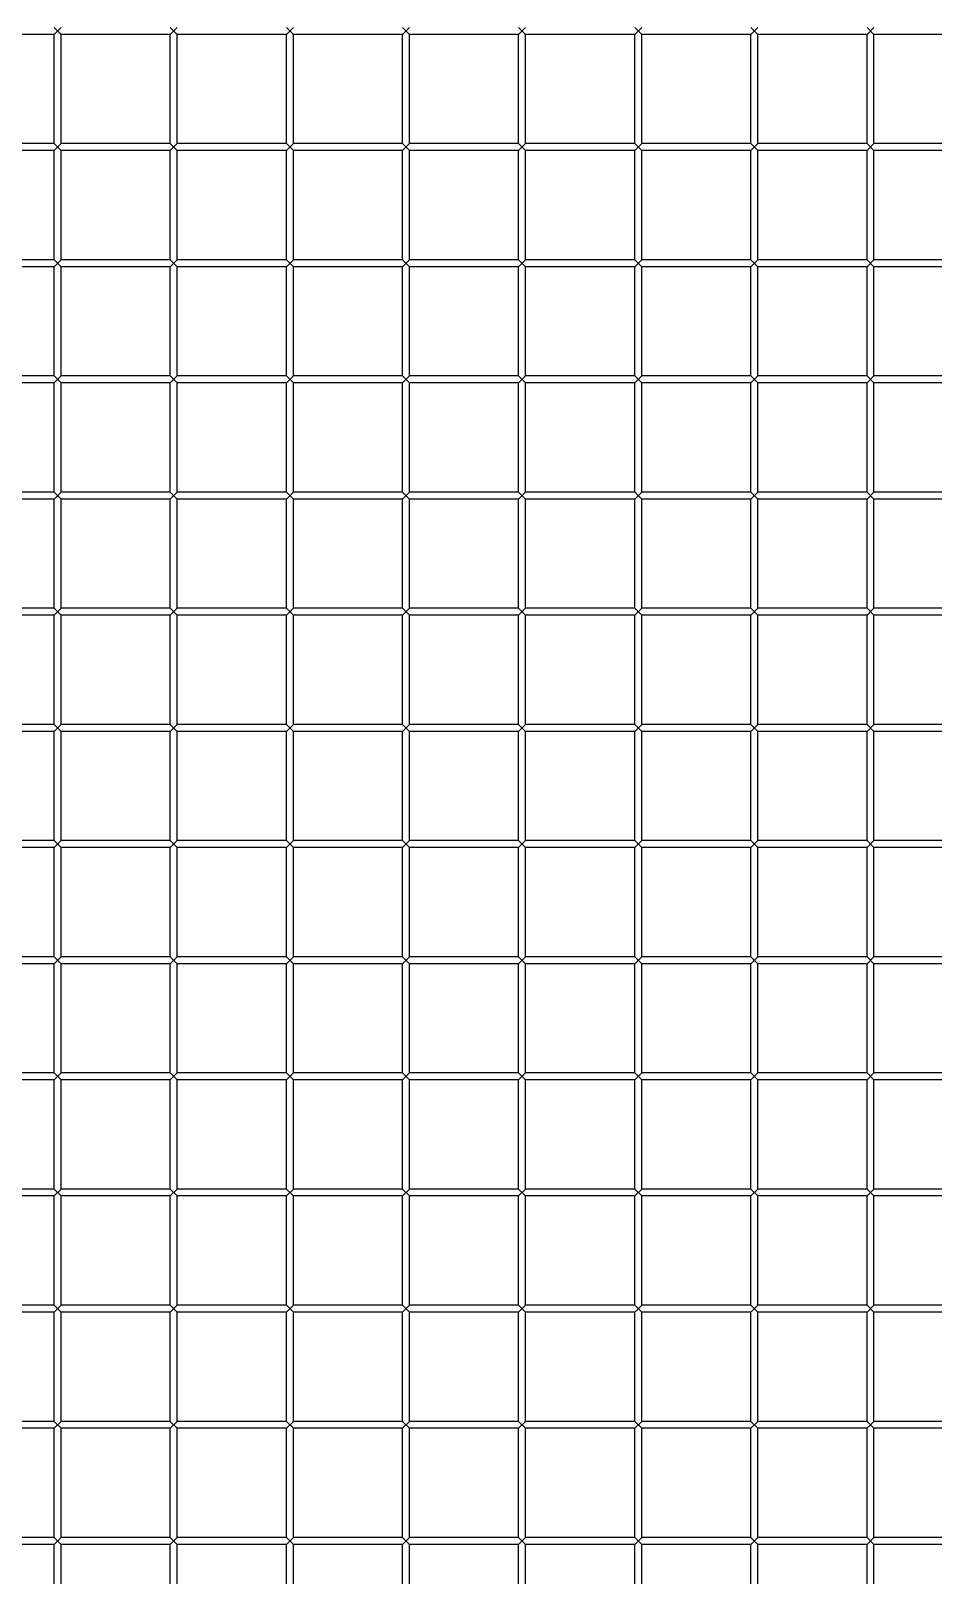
# Model space of a CAD drawing. Header units: millimetres. Extents: x -198529 to 244266, y -64 to 158464.
# Drawn here: x -144464 to -144076, y 95142 to 95807 of the extents above; entities that cross this region are included whole.
import ezdxf

# ---------------------------------------------------------------- set-up
doc = ezdxf.new("R2010")
doc.units = ezdxf.units.MM
doc.layers.add('0-DCC', color=30, linetype='Continuous')

# ---------------------------------------------------------------- blocks, each defined once
blk = doc.blocks.new('DCC2850x2600(左)')
at = {"color": 0, "linetype": 'Continuous'}
for p, q in [((49763.5, -73206.48), (49716.5, -73206.48)), ((49763.5, -73206.48), (49766.5, -73203.48)), ((49763.5, -73203.48), (49766.5, -73206.48)), ((49763.5, -73253.48), (49763.5, -73206.48)), ((49813.5, -73206.48), (49766.5, -73206.48)), ((49766.5, -73253.48), (49766.5, -73206.48)), ((49813.5, -73206.48), (49816.5, -73203.48)), ((49813.5, -73203.48), (49816.5, -73206.48)), ((49813.5, -73253.48), (49813.5, -73206.48)), ((49863.5, -73206.48), (49816.5, -73206.48)), ((49816.5, -73253.48), (49816.5, -73206.48)), ((49863.5, -73206.48), (49866.5, -73203.48)), ((49863.5, -73203.48), (49866.5, -73206.48)), ((49863.5, -73253.48), (49863.5, -73206.48)), ((49913.5, -73206.48), (49866.5, -73206.48)), ((49866.5, -73253.48), (49866.5, -73206.48)), ((49913.5, -73206.48), (49916.5, -73203.48)), ((49913.5, -73203.48), (49916.5, -73206.48)), ((49913.5, -73253.48), (49913.5, -73206.48)), ((49963.5, -73206.48), (49916.5, -73206.48)), ((49916.5, -73253.48), (49916.5, -73206.48)), ((49963.5, -73206.48), (49966.5, -73203.48)), ((49963.5, -73203.48), (49966.5, -73206.48)), ((49963.5, -73253.48), (49963.5, -73206.48)), ((50013.5, -73206.48), (49966.5, -73206.48)), ((49966.5, -73253.48), (49966.5, -73206.48)), ((50013.5, -73206.48), (50016.5, -73203.48)), ((50013.5, -73203.48), (50016.5, -73206.48)), ((50013.5, -73253.48), (50013.5, -73206.48)), ((50063.5, -73206.48), (50016.5, -73206.48)), ((50016.5, -73253.48), (50016.5, -73206.48)), ((50063.5, -73206.48), (50066.5, -73203.48)), ((50063.5, -73203.48), (50066.5, -73206.48)), ((50063.5, -73253.48), (50063.5, -73206.48)), ((50113.5, -73206.48), (50066.5, -73206.48)), ((50066.5, -73253.48), (50066.5, -73206.48)), ((50113.5, -73206.48), (50116.5, -73203.48)), ((50113.5, -73203.48), (50116.5, -73206.48)), ((50113.5, -73253.48), (50113.5, -73206.48)), ((50163.5, -73206.48), (50116.5, -73206.48)), ((50116.5, -73253.48), (50116.5, -73206.48)), ((49763.5, -73253.48), (49716.5, -73253.48)), ((49763.5, -73256.48), (49766.5, -73253.48)), ((49763.5, -73253.48), (49766.5, -73256.48)), ((49813.5, -73253.48), (49766.5, -73253.48)), ((49813.5, -73256.48), (49816.5, -73253.48)), ((49813.5, -73253.48), (49816.5, -73256.48)), ((49863.5, -73253.48), (49816.5, -73253.48)), ((49863.5, -73256.48), (49866.5, -73253.48)), ((49863.5, -73253.48), (49866.5, -73256.48)), ((49913.5, -73253.48), (49866.5, -73253.48)), ((49913.5, -73256.48), (49916.5, -73253.48)), ((49913.5, -73253.48), (49916.5, -73256.48)), ((49963.5, -73253.48), (49916.5, -73253.48)), ((49963.5, -73256.48), (49966.5, -73253.48)), ((49963.5, -73253.48), (49966.5, -73256.48)), ((50013.5, -73253.48), (49966.5, -73253.48)), ((50013.5, -73256.48), (50016.5, -73253.48)), ((50013.5, -73253.48), (50016.5, -73256.48)), ((50063.5, -73253.48), (50016.5, -73253.48)), ((50063.5, -73256.48), (50066.5, -73253.48)), ((50063.5, -73253.48), (50066.5, -73256.48)), ((50113.5, -73253.48), (50066.5, -73253.48)), ((50113.5, -73256.48), (50116.5, -73253.48)), ((50113.5, -73253.48), (50116.5, -73256.48)), ((50163.5, -73253.48), (50116.5, -73253.48)), ((49763.5, -73256.48), (49716.5, -73256.48)), ((49763.5, -73303.48), (49763.5, -73256.48)), ((49813.5, -73256.48), (49766.5, -73256.48)), ((49766.5, -73303.48), (49766.5, -73256.48)), ((49813.5, -73303.48), (49813.5, -73256.48)), ((49863.5, -73256.48), (49816.5, -73256.48)), ((49816.5, -73303.48), (49816.5, -73256.48)), ((49863.5, -73303.48), (49863.5, -73256.48)), ((49913.5, -73256.48), (49866.5, -73256.48)), ((49866.5, -73303.48), (49866.5, -73256.48)), ((49913.5, -73303.48), (49913.5, -73256.48)), ((49963.5, -73256.48), (49916.5, -73256.48)), ((49916.5, -73303.48), (49916.5, -73256.48)), ((49963.5, -73303.48), (49963.5, -73256.48)), ((50013.5, -73256.48), (49966.5, -73256.48)), ((49966.5, -73303.48), (49966.5, -73256.48)), ((50013.5, -73303.48), (50013.5, -73256.48)), ((50063.5, -73256.48), (50016.5, -73256.48)), ((50016.5, -73303.48), (50016.5, -73256.48)), ((50063.5, -73303.48), (50063.5, -73256.48)), ((50113.5, -73256.48), (50066.5, -73256.48)), ((50066.5, -73303.48), (50066.5, -73256.48)), ((50113.5, -73303.48), (50113.5, -73256.48)), ((50163.5, -73256.48), (50116.5, -73256.48)), ((50116.5, -73303.48), (50116.5, -73256.48)), ((49763.5, -73303.48), (49716.5, -73303.48)), ((49763.5, -73306.48), (49716.5, -73306.48)), ((49763.5, -73306.48), (49766.5, -73303.48)), ((49763.5, -73303.48), (49766.5, -73306.48)), ((49763.5, -73353.48), (49763.5, -73306.48)), ((49813.5, -73303.48), (49766.5, -73303.48)), ((49813.5, -73306.48), (49766.5, -73306.48)), ((49766.5, -73353.48), (49766.5, -73306.48)), ((49813.5, -73306.48), (49816.5, -73303.48)), ((49813.5, -73303.48), (49816.5, -73306.48)), ((49813.5, -73353.48), (49813.5, -73306.48)), ((49863.5, -73303.48), (49816.5, -73303.48)), ((49863.5, -73306.48), (49816.5, -73306.48)), ((49816.5, -73353.48), (49816.5, -73306.48)), ((49863.5, -73306.48), (49866.5, -73303.48)), ((49863.5, -73303.48), (49866.5, -73306.48)), ((49863.5, -73353.48), (49863.5, -73306.48)), ((49913.5, -73303.48), (49866.5, -73303.48)), ((49913.5, -73306.48), (49866.5, -73306.48)), ((49866.5, -73353.48), (49866.5, -73306.48)), ((49913.5, -73306.48), (49916.5, -73303.48)), ((49913.5, -73303.48), (49916.5, -73306.48)), ((49913.5, -73353.48), (49913.5, -73306.48)), ((49963.5, -73303.48), (49916.5, -73303.48)), ((49963.5, -73306.48), (49916.5, -73306.48)), ((49916.5, -73353.48), (49916.5, -73306.48)), ((49963.5, -73306.48), (49966.5, -73303.48)), ((49963.5, -73303.48), (49966.5, -73306.48)), ((49963.5, -73353.48), (49963.5, -73306.48)), ((50013.5, -73303.48), (49966.5, -73303.48)), ((50013.5, -73306.48), (49966.5, -73306.48)), ((49966.5, -73353.48), (49966.5, -73306.48)), ((50013.5, -73306.48), (50016.5, -73303.48)), ((50013.5, -73303.48), (50016.5, -73306.48)), ((50013.5, -73353.48), (50013.5, -73306.48)), ((50063.5, -73303.48), (50016.5, -73303.48)), ((50063.5, -73306.48), (50016.5, -73306.48)), ((50016.5, -73353.48), (50016.5, -73306.48)), ((50063.5, -73306.48), (50066.5, -73303.48)), ((50063.5, -73303.48), (50066.5, -73306.48)), ((50063.5, -73353.48), (50063.5, -73306.48)), ((50113.5, -73303.48), (50066.5, -73303.48)), ((50113.5, -73306.48), (50066.5, -73306.48)), ((50066.5, -73353.48), (50066.5, -73306.48)), ((50113.5, -73306.48), (50116.5, -73303.48)), ((50113.5, -73303.48), (50116.5, -73306.48)), ((50113.5, -73353.48), (50113.5, -73306.48)), ((50163.5, -73303.48), (50116.5, -73303.48)), ((50163.5, -73306.48), (50116.5, -73306.48)), ((50116.5, -73353.48), (50116.5, -73306.48)), ((49763.5, -73353.48), (49716.5, -73353.48)), ((49763.5, -73356.48), (49766.5, -73353.48)), ((49763.5, -73353.48), (49766.5, -73356.48)), ((49813.5, -73353.48), (49766.5, -73353.48)), ((49813.5, -73353.48), (49816.5, -73356.48)), ((49813.5, -73356.48), (49816.5, -73353.48)), ((49863.5, -73353.48), (49816.5, -73353.48)), ((49863.5, -73356.48), (49866.5, -73353.48)), ((49863.5, -73353.48), (49866.5, -73356.48)), ((49913.5, -73353.48), (49866.5, -73353.48)), ((49913.5, -73356.48), (49916.5, -73353.48)), ((49913.5, -73353.48), (49916.5, -73356.48)), ((49963.5, -73353.48), (49916.5, -73353.48)), ((49963.5, -73356.48), (49966.5, -73353.48)), ((49963.5, -73353.48), (49966.5, -73356.48)), ((50013.5, -73353.48), (49966.5, -73353.48)), ((50013.5, -73353.48), (50016.5, -73356.48)), ((50013.5, -73356.48), (50016.5, -73353.48)), ((50063.5, -73353.48), (50016.5, -73353.48)), ((50063.5, -73356.48), (50066.5, -73353.48)), ((50063.5, -73353.48), (50066.5, -73356.48)), ((50113.5, -73353.48), (50066.5, -73353.48)), ((50113.5, -73356.48), (50116.5, -73353.48)), ((50113.5, -73353.48), (50116.5, -73356.48)), ((50163.5, -73353.48), (50116.5, -73353.48)), ((49763.5, -73356.48), (49716.5, -73356.48)), ((49763.5, -73403.48), (49763.5, -73356.48)), ((49813.5, -73356.48), (49766.5, -73356.48)), ((49766.5, -73403.48), (49766.5, -73356.48)), ((49813.5, -73403.48), (49813.5, -73356.48)), ((49863.5, -73356.48), (49816.5, -73356.48)), ((49816.5, -73403.48), (49816.5, -73356.48)), ((49863.5, -73403.48), (49863.5, -73356.48)), ((49913.5, -73356.48), (49866.5, -73356.48)), ((49866.5, -73403.48), (49866.5, -73356.48)), ((49913.5, -73403.48), (49913.5, -73356.48)), ((49963.5, -73356.48), (49916.5, -73356.48)), ((49916.5, -73403.48), (49916.5, -73356.48)), ((49963.5, -73403.48), (49963.5, -73356.48)), ((50013.5, -73356.48), (49966.5, -73356.48)), ((49966.5, -73403.48), (49966.5, -73356.48)), ((50013.5, -73403.48), (50013.5, -73356.48)), ((50063.5, -73356.48), (50016.5, -73356.48)), ((50016.5, -73403.48), (50016.5, -73356.48)), ((50063.5, -73403.48), (50063.5, -73356.48)), ((50113.5, -73356.48), (50066.5, -73356.48)), ((50066.5, -73403.48), (50066.5, -73356.48)), ((50113.5, -73403.48), (50113.5, -73356.48)), ((50163.5, -73356.48), (50116.5, -73356.48)), ((50116.5, -73403.48), (50116.5, -73356.48)), ((49763.5, -73403.48), (49716.5, -73403.48)), ((49763.5, -73406.48), (49716.5, -73406.48)), ((49763.5, -73403.48), (49766.5, -73406.48)), ((49763.5, -73406.48), (49766.5, -73403.48)), ((49763.5, -73453.48), (49763.5, -73406.48)), ((49813.5, -73403.48), (49766.5, -73403.48)), ((49813.5, -73406.48), (49766.5, -73406.48)), ((49766.5, -73453.48), (49766.5, -73406.48)), ((49813.5, -73403.48), (49816.5, -73406.48)), ((49813.5, -73406.48), (49816.5, -73403.48)), ((49813.5, -73453.48), (49813.5, -73406.48)), ((49863.5, -73403.48), (49816.5, -73403.48)), ((49863.5, -73406.48), (49816.5, -73406.48)), ((49816.5, -73453.48), (49816.5, -73406.48)), ((49863.5, -73403.48), (49866.5, -73406.48)), ((49863.5, -73406.48), (49866.5, -73403.48)), ((49863.5, -73453.48), (49863.5, -73406.48)), ((49913.5, -73403.48), (49866.5, -73403.48)), ((49913.5, -73406.48), (49866.5, -73406.48)), ((49866.5, -73453.48), (49866.5, -73406.48)), ((49913.5, -73406.48), (49916.5, -73403.48)), ((49913.5, -73403.48), (49916.5, -73406.48)), ((49913.5, -73453.48), (49913.5, -73406.48)), ((49963.5, -73403.48), (49916.5, -73403.48)), ((49963.5, -73406.48), (49916.5, -73406.48)), ((49916.5, -73453.48), (49916.5, -73406.48)), ((49963.5, -73403.48), (49966.5, -73406.48)), ((49963.5, -73406.48), (49966.5, -73403.48)), ((49963.5, -73453.48), (49963.5, -73406.48)), ((50013.5, -73403.48), (49966.5, -73403.48)), ((50013.5, -73406.48), (49966.5, -73406.48)), ((49966.5, -73453.48), (49966.5, -73406.48)), ((50013.5, -73403.48), (50016.5, -73406.48)), ((50013.5, -73406.48), (50016.5, -73403.48)), ((50013.5, -73453.48), (50013.5, -73406.48)), ((50063.5, -73403.48), (50016.5, -73403.48)), ((50063.5, -73406.48), (50016.5, -73406.48)), ((50016.5, -73453.48), (50016.5, -73406.48)), ((50063.5, -73403.48), (50066.5, -73406.48)), ((50063.5, -73406.48), (50066.5, -73403.48)), ((50063.5, -73453.48), (50063.5, -73406.48)), ((50113.5, -73403.48), (50066.5, -73403.48)), ((50113.5, -73406.48), (50066.5, -73406.48)), ((50066.5, -73453.48), (50066.5, -73406.48)), ((50113.5, -73406.48), (50116.5, -73403.48)), ((50113.5, -73403.48), (50116.5, -73406.48)), ((50113.5, -73453.48), (50113.5, -73406.48)), ((50163.5, -73403.48), (50116.5, -73403.48)), ((50163.5, -73406.48), (50116.5, -73406.48)), ((50116.5, -73453.48), (50116.5, -73406.48)), ((49763.5, -73453.48), (49716.5, -73453.48)), ((49763.5, -73453.48), (49766.5, -73456.48)), ((49763.5, -73456.48), (49766.5, -73453.48)), ((49813.5, -73453.48), (49766.5, -73453.48)), ((49813.5, -73453.48), (49816.5, -73456.48)), ((49813.5, -73456.48), (49816.5, -73453.48)), ((49863.5, -73453.48), (49816.5, -73453.48)), ((49863.5, -73453.48), (49866.5, -73456.48)), ((49863.5, -73456.48), (49866.5, -73453.48)), ((49913.5, -73453.48), (49866.5, -73453.48)), ((49913.5, -73453.48), (49916.5, -73456.48)), ((49913.5, -73456.48), (49916.5, -73453.48)), ((49963.5, -73453.48), (49916.5, -73453.48)), ((49963.5, -73453.48), (49966.5, -73456.48)), ((49963.5, -73456.48), (49966.5, -73453.48)), ((50013.5, -73453.48), (49966.5, -73453.48)), ((50013.5, -73453.48), (50016.5, -73456.48)), ((50013.5, -73456.48), (50016.5, -73453.48)), ((50063.5, -73453.48), (50016.5, -73453.48)), ((50063.5, -73453.48), (50066.5, -73456.48)), ((50063.5, -73456.48), (50066.5, -73453.48)), ((50113.5, -73453.48), (50066.5, -73453.48)), ((50113.5, -73453.48), (50116.5, -73456.48)), ((50113.5, -73456.48), (50116.5, -73453.48)), ((50163.5, -73453.48), (50116.5, -73453.48)), ((49763.5, -73456.48), (49716.5, -73456.48)), ((49763.5, -73503.48), (49763.5, -73456.48)), ((49813.5, -73456.48), (49766.5, -73456.48)), ((49766.5, -73503.48), (49766.5, -73456.48)), ((49813.5, -73503.48), (49813.5, -73456.48)), ((49863.5, -73456.48), (49816.5, -73456.48)), ((49816.5, -73503.48), (49816.5, -73456.48)), ((49863.5, -73503.48), (49863.5, -73456.48)), ((49913.5, -73456.48), (49866.5, -73456.48)), ((49866.5, -73503.48), (49866.5, -73456.48)), ((49913.5, -73503.48), (49913.5, -73456.48)), ((49963.5, -73456.48), (49916.5, -73456.48)), ((49916.5, -73503.48), (49916.5, -73456.48)), ((49963.5, -73503.48), (49963.5, -73456.48)), ((50013.5, -73456.48), (49966.5, -73456.48)), ((49966.5, -73503.48), (49966.5, -73456.48)), ((50013.5, -73503.48), (50013.5, -73456.48)), ((50063.5, -73456.48), (50016.5, -73456.48)), ((50016.5, -73503.48), (50016.5, -73456.48)), ((50063.5, -73503.48), (50063.5, -73456.48)), ((50113.5, -73456.48), (50066.5, -73456.48)), ((50066.5, -73503.48), (50066.5, -73456.48)), ((50113.5, -73503.48), (50113.5, -73456.48)), ((50163.5, -73456.48), (50116.5, -73456.48)), ((50116.5, -73503.48), (50116.5, -73456.48)), ((49763.5, -73503.48), (49716.5, -73503.48)), ((49763.5, -73506.48), (49716.5, -73506.48)), ((49763.5, -73503.48), (49766.5, -73506.48)), ((49763.5, -73506.48), (49766.5, -73503.48)), ((49763.5, -73553.48), (49763.5, -73506.48)), ((49813.5, -73503.48), (49766.5, -73503.48)), ((49813.5, -73506.48), (49766.5, -73506.48)), ((49766.5, -73553.48), (49766.5, -73506.48)), ((49813.5, -73503.48), (49816.5, -73506.48)), ((49813.5, -73506.48), (49816.5, -73503.48)), ((49813.5, -73553.48), (49813.5, -73506.48)), ((49863.5, -73503.48), (49816.5, -73503.48)), ((49863.5, -73506.48), (49816.5, -73506.48)), ((49816.5, -73553.48), (49816.5, -73506.48)), ((49863.5, -73503.48), (49866.5, -73506.48)), ((49863.5, -73506.48), (49866.5, -73503.48)), ((49863.5, -73553.48), (49863.5, -73506.48)), ((49913.5, -73503.48), (49866.5, -73503.48)), ((49913.5, -73506.48), (49866.5, -73506.48)), ((49866.5, -73553.48), (49866.5, -73506.48)), ((49913.5, -73503.48), (49916.5, -73506.48)), ((49913.5, -73506.48), (49916.5, -73503.48)), ((49913.5, -73553.48), (49913.5, -73506.48)), ((49963.5, -73503.48), (49916.5, -73503.48)), ((49963.5, -73506.48), (49916.5, -73506.48)), ((49916.5, -73553.48), (49916.5, -73506.48)), ((49963.5, -73503.48), (49966.5, -73506.48)), ((49963.5, -73506.48), (49966.5, -73503.48)), ((49963.5, -73553.48), (49963.5, -73506.48)), ((50013.5, -73503.48), (49966.5, -73503.48)), ((50013.5, -73506.48), (49966.5, -73506.48)), ((49966.5, -73553.48), (49966.5, -73506.48)), ((50013.5, -73503.48), (50016.5, -73506.48)), ((50013.5, -73506.48), (50016.5, -73503.48)), ((50013.5, -73553.48), (50013.5, -73506.48)), ((50063.5, -73503.48), (50016.5, -73503.48)), ((50063.5, -73506.48), (50016.5, -73506.48)), ((50016.5, -73553.48), (50016.5, -73506.48)), ((50063.5, -73503.48), (50066.5, -73506.48)), ((50063.5, -73506.48), (50066.5, -73503.48)), ((50063.5, -73553.48), (50063.5, -73506.48)), ((50113.5, -73503.48), (50066.5, -73503.48)), ((50113.5, -73506.48), (50066.5, -73506.48)), ((50066.5, -73553.48), (50066.5, -73506.48)), ((50113.5, -73503.48), (50116.5, -73506.48)), ((50113.5, -73506.48), (50116.5, -73503.48)), ((50113.5, -73553.48), (50113.5, -73506.48)), ((50163.5, -73503.48), (50116.5, -73503.48)), ((50163.5, -73506.48), (50116.5, -73506.48)), ((50116.5, -73553.48), (50116.5, -73506.48)), ((49763.5, -73553.48), (49716.5, -73553.48)), ((49763.5, -73553.48), (49766.5, -73556.48)), ((49763.5, -73556.48), (49766.5, -73553.48)), ((49813.5, -73553.48), (49766.5, -73553.48)), ((49813.5, -73553.48), (49816.5, -73556.48)), ((49813.5, -73556.48), (49816.5, -73553.48)), ((49863.5, -73553.48), (49816.5, -73553.48)), ((49863.5, -73553.48), (49866.5, -73556.48)), ((49863.5, -73556.48), (49866.5, -73553.48)), ((49913.5, -73553.48), (49866.5, -73553.48)), ((49913.5, -73553.48), (49916.5, -73556.48)), ((49913.5, -73556.48), (49916.5, -73553.48)), ((49963.5, -73553.48), (49916.5, -73553.48)), ((49963.5, -73553.48), (49966.5, -73556.48)), ((49963.5, -73556.48), (49966.5, -73553.48)), ((50013.5, -73553.48), (49966.5, -73553.48)), ((50013.5, -73553.48), (50016.5, -73556.48)), ((50013.5, -73556.48), (50016.5, -73553.48)), ((50063.5, -73553.48), (50016.5, -73553.48)), ((50063.5, -73553.48), (50066.5, -73556.48)), ((50063.5, -73556.48), (50066.5, -73553.48)), ((50113.5, -73553.48), (50066.5, -73553.48)), ((50113.5, -73553.48), (50116.5, -73556.48)), ((50113.5, -73556.48), (50116.5, -73553.48)), ((50163.5, -73553.48), (50116.5, -73553.48)), ((49763.5, -73556.48), (49716.5, -73556.48)), ((49763.5, -73603.48), (49763.5, -73556.48)), ((49813.5, -73556.48), (49766.5, -73556.48)), ((49766.5, -73603.48), (49766.5, -73556.48)), ((49813.5, -73603.48), (49813.5, -73556.48)), ((49863.5, -73556.48), (49816.5, -73556.48)), ((49816.5, -73603.48), (49816.5, -73556.48)), ((49863.5, -73603.48), (49863.5, -73556.48)), ((49913.5, -73556.48), (49866.5, -73556.48)), ((49866.5, -73603.48), (49866.5, -73556.48)), ((49913.5, -73603.48), (49913.5, -73556.48)), ((49963.5, -73556.48), (49916.5, -73556.48)), ((49916.5, -73603.48), (49916.5, -73556.48)), ((49963.5, -73603.48), (49963.5, -73556.48)), ((50013.5, -73556.48), (49966.5, -73556.48)), ((49966.5, -73603.48), (49966.5, -73556.48)), ((50013.5, -73603.48), (50013.5, -73556.48)), ((50063.5, -73556.48), (50016.5, -73556.48)), ((50016.5, -73603.48), (50016.5, -73556.48)), ((50063.5, -73603.48), (50063.5, -73556.48)), ((50113.5, -73556.48), (50066.5, -73556.48)), ((50066.5, -73603.48), (50066.5, -73556.48)), ((50113.5, -73603.48), (50113.5, -73556.48)), ((50163.5, -73556.48), (50116.5, -73556.48)), ((50116.5, -73603.48), (50116.5, -73556.48)), ((49763.5, -73603.48), (49716.5, -73603.48)), ((49763.5, -73606.48), (49716.5, -73606.48)), ((49763.5, -73603.48), (49766.5, -73606.48)), ((49763.5, -73606.48), (49766.5, -73603.48)), ((49763.5, -73653.48), (49763.5, -73606.48)), ((49813.5, -73603.48), (49766.5, -73603.48)), ((49813.5, -73606.48), (49766.5, -73606.48)), ((49766.5, -73653.48), (49766.5, -73606.48)), ((49813.5, -73603.48), (49816.5, -73606.48)), ((49813.5, -73606.48), (49816.5, -73603.48)), ((49813.5, -73653.48), (49813.5, -73606.48)), ((49863.5, -73603.48), (49816.5, -73603.48)), ((49863.5, -73606.48), (49816.5, -73606.48)), ((49816.5, -73653.48), (49816.5, -73606.48)), ((49863.5, -73603.48), (49866.5, -73606.48)), ((49863.5, -73606.48), (49866.5, -73603.48)), ((49863.5, -73653.48), (49863.5, -73606.48)), ((49913.5, -73603.48), (49866.5, -73603.48)), ((49913.5, -73606.48), (49866.5, -73606.48)), ((49866.5, -73653.48), (49866.5, -73606.48)), ((49913.5, -73603.48), (49916.5, -73606.48)), ((49913.5, -73606.48), (49916.5, -73603.48)), ((49913.5, -73653.48), (49913.5, -73606.48)), ((49963.5, -73603.48), (49916.5, -73603.48)), ((49963.5, -73606.48), (49916.5, -73606.48)), ((49916.5, -73653.48), (49916.5, -73606.48)), ((49963.5, -73603.48), (49966.5, -73606.48)), ((49963.5, -73606.48), (49966.5, -73603.48)), ((49963.5, -73653.48), (49963.5, -73606.48)), ((50013.5, -73603.48), (49966.5, -73603.48)), ((50013.5, -73606.48), (49966.5, -73606.48)), ((49966.5, -73653.48), (49966.5, -73606.48)), ((50013.5, -73603.48), (50016.5, -73606.48)), ((50013.5, -73606.48), (50016.5, -73603.48)), ((50013.5, -73653.48), (50013.5, -73606.48)), ((50063.5, -73603.48), (50016.5, -73603.48)), ((50063.5, -73606.48), (50016.5, -73606.48)), ((50016.5, -73653.48), (50016.5, -73606.48)), ((50063.5, -73603.48), (50066.5, -73606.48)), ((50063.5, -73606.48), (50066.5, -73603.48)), ((50063.5, -73653.48), (50063.5, -73606.48)), ((50113.5, -73603.48), (50066.5, -73603.48)), ((50113.5, -73606.48), (50066.5, -73606.48)), ((50066.5, -73653.48), (50066.5, -73606.48)), ((50113.5, -73603.48), (50116.5, -73606.48)), ((50113.5, -73606.48), (50116.5, -73603.48)), ((50113.5, -73653.48), (50113.5, -73606.48)), ((50163.5, -73603.48), (50116.5, -73603.48)), ((50163.5, -73606.48), (50116.5, -73606.48)), ((50116.5, -73653.48), (50116.5, -73606.48)), ((49763.5, -73653.48), (49716.5, -73653.48)), ((49763.5, -73653.48), (49766.5, -73656.48)), ((49763.5, -73656.48), (49766.5, -73653.48)), ((49813.5, -73653.48), (49766.5, -73653.48)), ((49813.5, -73653.48), (49816.5, -73656.48)), ((49813.5, -73656.48), (49816.5, -73653.48)), ((49863.5, -73653.48), (49816.5, -73653.48)), ((49863.5, -73653.48), (49866.5, -73656.48)), ((49863.5, -73656.48), (49866.5, -73653.48)), ((49913.5, -73653.48), (49866.5, -73653.48)), ((49913.5, -73653.48), (49916.5, -73656.48)), ((49913.5, -73656.48), (49916.5, -73653.48)), ((49963.5, -73653.48), (49916.5, -73653.48)), ((49963.5, -73653.48), (49966.5, -73656.48)), ((49963.5, -73656.48), (49966.5, -73653.48)), ((50013.5, -73653.48), (49966.5, -73653.48)), ((50013.5, -73653.48), (50016.5, -73656.48)), ((50013.5, -73656.48), (50016.5, -73653.48)), ((50063.5, -73653.48), (50016.5, -73653.48)), ((50063.5, -73653.48), (50066.5, -73656.48)), ((50063.5, -73656.48), (50066.5, -73653.48)), ((50113.5, -73653.48), (50066.5, -73653.48)), ((50113.5, -73653.48), (50116.5, -73656.48)), ((50113.5, -73656.48), (50116.5, -73653.48)), ((50163.5, -73653.48), (50116.5, -73653.48)), ((49763.5, -73656.48), (49716.5, -73656.48)), ((49763.5, -73703.48), (49763.5, -73656.48)), ((49813.5, -73656.48), (49766.5, -73656.48)), ((49766.5, -73703.48), (49766.5, -73656.48)), ((49813.5, -73703.48), (49813.5, -73656.48)), ((49863.5, -73656.48), (49816.5, -73656.48)), ((49816.5, -73703.48), (49816.5, -73656.48)), ((49863.5, -73703.48), (49863.5, -73656.48)), ((49913.5, -73656.48), (49866.5, -73656.48)), ((49866.5, -73703.48), (49866.5, -73656.48)), ((49913.5, -73703.48), (49913.5, -73656.48)), ((49963.5, -73656.48), (49916.5, -73656.48)), ((49916.5, -73703.48), (49916.5, -73656.48)), ((49963.5, -73703.48), (49963.5, -73656.48)), ((50013.5, -73656.48), (49966.5, -73656.48)), ((49966.5, -73703.48), (49966.5, -73656.48)), ((50013.5, -73703.48), (50013.5, -73656.48)), ((50063.5, -73656.48), (50016.5, -73656.48)), ((50016.5, -73703.48), (50016.5, -73656.48)), ((50063.5, -73703.48), (50063.5, -73656.48)), ((50113.5, -73656.48), (50066.5, -73656.48)), ((50066.5, -73703.48), (50066.5, -73656.48)), ((50113.5, -73703.48), (50113.5, -73656.48)), ((50163.5, -73656.48), (50116.5, -73656.48)), ((50116.5, -73703.48), (50116.5, -73656.48)), ((49763.5, -73703.48), (49716.5, -73703.48)), ((49763.5, -73706.48), (49716.5, -73706.48)), ((49763.5, -73703.48), (49766.5, -73706.48)), ((49763.5, -73706.48), (49766.5, -73703.48)), ((49763.5, -73753.48), (49763.5, -73706.48)), ((49813.5, -73703.48), (49766.5, -73703.48)), ((49813.5, -73706.48), (49766.5, -73706.48)), ((49766.5, -73753.48), (49766.5, -73706.48)), ((49813.5, -73703.48), (49816.5, -73706.48)), ((49813.5, -73706.48), (49816.5, -73703.48)), ((49813.5, -73753.48), (49813.5, -73706.48)), ((49863.5, -73703.48), (49816.5, -73703.48)), ((49863.5, -73706.48), (49816.5, -73706.48)), ((49816.5, -73753.48), (49816.5, -73706.48)), ((49863.5, -73703.48), (49866.5, -73706.48)), ((49863.5, -73706.48), (49866.5, -73703.48)), ((49863.5, -73753.48), (49863.5, -73706.48)), ((49913.5, -73703.48), (49866.5, -73703.48)), ((49913.5, -73706.48), (49866.5, -73706.48)), ((49866.5, -73753.48), (49866.5, -73706.48)), ((49913.5, -73703.48), (49916.5, -73706.48)), ((49913.5, -73706.48), (49916.5, -73703.48)), ((49913.5, -73753.48), (49913.5, -73706.48)), ((49963.5, -73703.48), (49916.5, -73703.48)), ((49963.5, -73706.48), (49916.5, -73706.48)), ((49916.5, -73753.48), (49916.5, -73706.48)), ((49963.5, -73703.48), (49966.5, -73706.48)), ((49963.5, -73706.48), (49966.5, -73703.48)), ((49963.5, -73753.48), (49963.5, -73706.48)), ((50013.5, -73703.48), (49966.5, -73703.48)), ((50013.5, -73706.48), (49966.5, -73706.48)), ((49966.5, -73753.48), (49966.5, -73706.48)), ((50013.5, -73703.48), (50016.5, -73706.48)), ((50013.5, -73706.48), (50016.5, -73703.48)), ((50013.5, -73753.48), (50013.5, -73706.48)), ((50063.5, -73703.48), (50016.5, -73703.48)), ((50063.5, -73706.48), (50016.5, -73706.48)), ((50016.5, -73753.48), (50016.5, -73706.48)), ((50063.5, -73703.48), (50066.5, -73706.48)), ((50063.5, -73706.48), (50066.5, -73703.48)), ((50063.5, -73753.48), (50063.5, -73706.48)), ((50113.5, -73703.48), (50066.5, -73703.48)), ((50113.5, -73706.48), (50066.5, -73706.48)), ((50066.5, -73753.48), (50066.5, -73706.48)), ((50113.5, -73703.48), (50116.5, -73706.48)), ((50113.5, -73706.48), (50116.5, -73703.48)), ((50113.5, -73753.48), (50113.5, -73706.48)), ((50163.5, -73703.48), (50116.5, -73703.48)), ((50163.5, -73706.48), (50116.5, -73706.48)), ((50116.5, -73753.48), (50116.5, -73706.48)), ((49763.5, -73753.48), (49716.5, -73753.48)), ((49763.5, -73753.48), (49766.5, -73756.48)), ((49763.5, -73756.48), (49766.5, -73753.48)), ((49813.5, -73753.48), (49766.5, -73753.48)), ((49813.5, -73753.48), (49816.5, -73756.48)), ((49813.5, -73756.48), (49816.5, -73753.48)), ((49863.5, -73753.48), (49816.5, -73753.48)), ((49863.5, -73753.48), (49866.5, -73756.48)), ((49863.5, -73756.48), (49866.5, -73753.48)), ((49913.5, -73753.48), (49866.5, -73753.48)), ((49913.5, -73753.48), (49916.5, -73756.48)), ((49913.5, -73756.48), (49916.5, -73753.48)), ((49963.5, -73753.48), (49916.5, -73753.48)), ((49963.5, -73753.48), (49966.5, -73756.48)), ((49963.5, -73756.48), (49966.5, -73753.48)), ((50013.5, -73753.48), (49966.5, -73753.48)), ((50013.5, -73753.48), (50016.5, -73756.48)), ((50013.5, -73756.48), (50016.5, -73753.48)), ((50063.5, -73753.48), (50016.5, -73753.48)), ((50063.5, -73753.48), (50066.5, -73756.48)), ((50063.5, -73756.48), (50066.5, -73753.48)), ((50113.5, -73753.48), (50066.5, -73753.48)), ((50113.5, -73753.48), (50116.5, -73756.48)), ((50113.5, -73756.48), (50116.5, -73753.48)), ((50163.5, -73753.48), (50116.5, -73753.48)), ((49763.5, -73756.48), (49716.5, -73756.48)), ((49763.5, -73803.48), (49763.5, -73756.48)), ((49813.5, -73756.48), (49766.5, -73756.48)), ((49766.5, -73803.48), (49766.5, -73756.48)), ((49813.5, -73803.48), (49813.5, -73756.48)), ((49863.5, -73756.48), (49816.5, -73756.48)), ((49816.5, -73803.48), (49816.5, -73756.48)), ((49863.5, -73803.48), (49863.5, -73756.48)), ((49913.5, -73756.48), (49866.5, -73756.48)), ((49866.5, -73803.48), (49866.5, -73756.48)), ((49913.5, -73803.48), (49913.5, -73756.48)), ((49963.5, -73756.48), (49916.5, -73756.48)), ((49916.5, -73803.48), (49916.5, -73756.48)), ((49963.5, -73803.48), (49963.5, -73756.48)), ((50013.5, -73756.48), (49966.5, -73756.48)), ((49966.5, -73803.48), (49966.5, -73756.48)), ((50013.5, -73803.48), (50013.5, -73756.48)), ((50063.5, -73756.48), (50016.5, -73756.48)), ((50016.5, -73803.48), (50016.5, -73756.48)), ((50063.5, -73803.48), (50063.5, -73756.48)), ((50113.5, -73756.48), (50066.5, -73756.48)), ((50066.5, -73803.48), (50066.5, -73756.48)), ((50113.5, -73803.48), (50113.5, -73756.48)), ((50163.5, -73756.48), (50116.5, -73756.48)), ((50116.5, -73803.48), (50116.5, -73756.48)), ((49763.5, -73803.48), (49716.5, -73803.48)), ((49763.5, -73806.48), (49716.5, -73806.48)), ((49763.5, -73803.48), (49766.5, -73806.48)), ((49763.5, -73806.48), (49766.5, -73803.48)), ((49763.5, -73853.48), (49763.5, -73806.48)), ((49813.5, -73803.48), (49766.5, -73803.48)), ((49813.5, -73806.48), (49766.5, -73806.48)), ((49766.5, -73853.48), (49766.5, -73806.48)), ((49813.5, -73803.48), (49816.5, -73806.48)), ((49813.5, -73806.48), (49816.5, -73803.48)), ((49813.5, -73853.48), (49813.5, -73806.48)), ((49863.5, -73803.48), (49816.5, -73803.48)), ((49863.5, -73806.48), (49816.5, -73806.48)), ((49816.5, -73853.48), (49816.5, -73806.48)), ((49863.5, -73803.48), (49866.5, -73806.48)), ((49863.5, -73806.48), (49866.5, -73803.48)), ((49863.5, -73853.48), (49863.5, -73806.48)), ((49913.5, -73803.48), (49866.5, -73803.48)), ((49913.5, -73806.48), (49866.5, -73806.48)), ((49866.5, -73853.48), (49866.5, -73806.48)), ((49913.5, -73803.48), (49916.5, -73806.48)), ((49913.5, -73806.48), (49916.5, -73803.48)), ((49913.5, -73853.48), (49913.5, -73806.48)), ((49963.5, -73803.48), (49916.5, -73803.48)), ((49963.5, -73806.48), (49916.5, -73806.48)), ((49916.5, -73853.48), (49916.5, -73806.48)), ((49963.5, -73803.48), (49966.5, -73806.48)), ((49963.5, -73806.48), (49966.5, -73803.48)), ((49963.5, -73853.48), (49963.5, -73806.48)), ((50013.5, -73803.48), (49966.5, -73803.48)), ((50013.5, -73806.48), (49966.5, -73806.48)), ((49966.5, -73853.48), (49966.5, -73806.48)), ((50013.5, -73803.48), (50016.5, -73806.48)), ((50013.5, -73806.48), (50016.5, -73803.48)), ((50013.5, -73853.48), (50013.5, -73806.48)), ((50063.5, -73803.48), (50016.5, -73803.48)), ((50063.5, -73806.48), (50016.5, -73806.48)), ((50016.5, -73853.48), (50016.5, -73806.48)), ((50063.5, -73803.48), (50066.5, -73806.48)), ((50063.5, -73806.48), (50066.5, -73803.48)), ((50063.5, -73853.48), (50063.5, -73806.48)), ((50113.5, -73803.48), (50066.5, -73803.48)), ((50113.5, -73806.48), (50066.5, -73806.48)), ((50066.5, -73853.48), (50066.5, -73806.48)), ((50113.5, -73803.48), (50116.5, -73806.48)), ((50113.5, -73806.48), (50116.5, -73803.48)), ((50113.5, -73853.48), (50113.5, -73806.48)), ((50163.5, -73803.48), (50116.5, -73803.48)), ((50163.5, -73806.48), (50116.5, -73806.48)), ((50116.5, -73853.48), (50116.5, -73806.48)), ((49763.5, -73853.48), (49716.5, -73853.48)), ((49763.5, -73853.48), (49766.5, -73856.48)), ((49763.5, -73856.48), (49766.5, -73853.48)), ((49813.5, -73853.48), (49766.5, -73853.48)), ((49813.5, -73853.48), (49816.5, -73856.48)), ((49813.5, -73856.48), (49816.5, -73853.48)), ((49863.5, -73853.48), (49816.5, -73853.48)), ((49863.5, -73853.48), (49866.5, -73856.48)), ((49863.5, -73856.48), (49866.5, -73853.48)), ((49913.5, -73853.48), (49866.5, -73853.48)), ((49913.5, -73853.48), (49916.5, -73856.48)), ((49913.5, -73856.48), (49916.5, -73853.48)), ((49963.5, -73853.48), (49916.5, -73853.48)), ((49963.5, -73853.48), (49966.5, -73856.48)), ((49963.5, -73856.48), (49966.5, -73853.48)), ((50013.5, -73853.48), (49966.5, -73853.48)), ((50013.5, -73853.48), (50016.5, -73856.48)), ((50013.5, -73856.48), (50016.5, -73853.48)), ((50063.5, -73853.48), (50016.5, -73853.48)), ((50063.5, -73853.48), (50066.5, -73856.48)), ((50063.5, -73856.48), (50066.5, -73853.48)), ((50113.5, -73853.48), (50066.5, -73853.48)), ((50113.5, -73853.48), (50116.5, -73856.48)), ((50113.5, -73856.48), (50116.5, -73853.48)), ((50163.5, -73853.48), (50116.5, -73853.48)), ((49763.5, -73856.48), (49716.5, -73856.48)), ((49763.5, -73903.48), (49763.5, -73856.48)), ((49813.5, -73856.48), (49766.5, -73856.48)), ((49766.5, -73903.48), (49766.5, -73856.48)), ((49813.5, -73903.48), (49813.5, -73856.48)), ((49863.5, -73856.48), (49816.5, -73856.48)), ((49816.5, -73903.48), (49816.5, -73856.48)), ((49863.5, -73903.48), (49863.5, -73856.48)), ((49913.5, -73856.48), (49866.5, -73856.48)), ((49866.5, -73903.48), (49866.5, -73856.48)), ((49913.5, -73903.48), (49913.5, -73856.48)), ((49963.5, -73856.48), (49916.5, -73856.48)), ((49916.5, -73903.48), (49916.5, -73856.48)), ((49963.5, -73903.48), (49963.5, -73856.48)), ((50013.5, -73856.48), (49966.5, -73856.48)), ((49966.5, -73903.48), (49966.5, -73856.48)), ((50013.5, -73903.48), (50013.5, -73856.48)), ((50063.5, -73856.48), (50016.5, -73856.48)), ((50016.5, -73903.48), (50016.5, -73856.48)), ((50063.5, -73903.48), (50063.5, -73856.48)), ((50113.5, -73856.48), (50066.5, -73856.48)), ((50066.5, -73903.48), (50066.5, -73856.48)), ((50113.5, -73903.48), (50113.5, -73856.48)), ((50163.5, -73856.48), (50116.5, -73856.48)), ((50116.5, -73903.48), (50116.5, -73856.48))]:
    blk.add_line(p, q, dxfattribs=at)

msp = doc.modelspace()

# ---------------------------------------------------------------- block references
at = {"layer": '0-DCC'}
msp.add_blockref('DCC2850x2600(左)', (-194217.97, 169011.49), dxfattribs=at)

doc.saveas('drawing.dxf')
